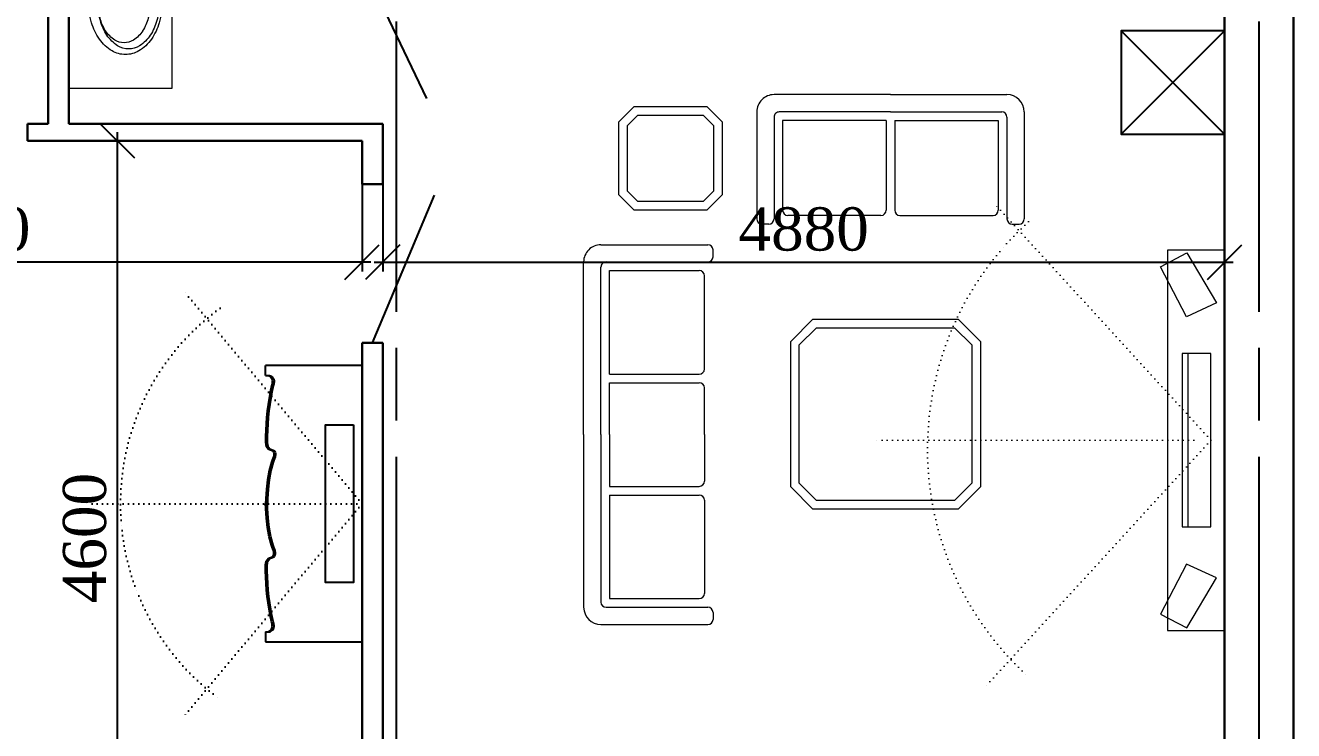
# Model space of a CAD drawing. Header units: inches. Extents: x 2870606 to 3671143, y -733551 to -473558.
# Drawn here: x 3395694 to 3403045, y -517039 to -512954 of the extents above; entities that cross this region are included whole.
import ezdxf

# ---------------------------------------------------------------- set-up
doc = ezdxf.new("R2010")
doc.units = ezdxf.units.IN
doc.header["$MEASUREMENT"] = 0
for name, pattern in [('ACAD_ISO07W100', [3, 0, -3]), ('ACAD_ISO08W100', [36, 24, -3, 6, -3]), ('NIEIOIAY', [0])]:
    doc.linetypes.add(name, pattern=pattern)
doc.layers.add('_0', color=7, linetype='Continuous', lineweight=25)
doc.layers.add('МЕБЕЛИРОВКА', color=7, linetype='Continuous')
doc.styles.add('J~stule', font='dutch.ttf')
doc.dimstyles.new('J~style', dxfattribs={"dimscale": 100, "dimtxt": 2.5, "dimasz": 2, "dimexe": 0.55, "dimexo": 0.725, "dimtad": 1, "dimdec": 0, "dimdsep": 46, "dimtxsty": 'J~stule', "dimblk": 'OBLIQUE', "dimcen": 2, "dimdle": 0.5, "dimadec": 0, "dimazin": 0, "dimtfac": 1, "dimtdec": 0, "dimtmove": 0, "dimatfit": 3, "dimfxl": 1, "dimarcsym": 0})

# ---------------------------------------------------------------- blocks, each defined once
blk = doc.blocks.new('chdhdgh')
at = {"linetype": 'ACAD_ISO07W100', "ltscale": 10}
for q in [(2557763.6, -523234.7), (2558335.1, -524460.4), (2557763.6, -525686)]:
    blk.add_line((2556735.1, -524460.4), q, dxfattribs=at)
at = {"linetype": 'NIEIOIAY'}
for p, q in [((2557295.1, -523660.4), (2556735.1, -523660.4)), ((2557295.1, -523660.4), (2556735.1, -523660.4)), ((2556735.1, -523660.4), (2556735.1, -525260.4)), ((2557295.1, -523717.3), (2557295.1, -523660.4)), ((2557295.1, -523717.3), (2557295.1, -523660.4)), ((2556735.1, -525260.4), (2557295.1, -525260.4)), ((2556735.1, -525260.4), (2557295.1, -525260.4)), ((2557295.1, -525203.4), (2557295.1, -525260.4)), ((2557295.1, -525203.4), (2557295.1, -525260.4))]:
    blk.add_line(p, q, dxfattribs=at)
at = {"linetype": 'Continuous'}
for p, q in [((2557259.7, -523723.8), (2557254.3, -523728)), ((2557259.7, -523723.8), (2557254.3, -523728)), ((2557265.6, -523720.9), (2557259.7, -523723.8)), ((2557265.6, -523720.9), (2557259.7, -523723.8)), ((2557269.6, -523723.8), (2557264.1, -523728)), ((2557269.6, -523723.8), (2557264.1, -523728)), ((2557271.5, -523719), (2557265.6, -523720.9)), ((2557271.5, -523719), (2557265.6, -523720.9)), ((2557275.5, -523720.9), (2557269.6, -523723.8)), ((2557275.5, -523720.9), (2557269.6, -523723.8)), ((2557276.9, -523717.9), (2557271.5, -523719)), ((2557276.9, -523717.9), (2557271.5, -523719)), ((2557281.3, -523719), (2557275.5, -523720.9)), ((2557281.3, -523719), (2557275.5, -523720.9)), ((2557281.3, -523717.4), (2557276.9, -523717.9)), ((2557281.3, -523717.4), (2557276.9, -523717.9)), ((2557284.2, -523717.3), (2557281.3, -523717.4)), ((2557284.2, -523717.3), (2557281.3, -523717.4)), ((2557286.7, -523717.9), (2557281.3, -523719)), ((2557286.7, -523717.9), (2557281.3, -523719)), ((2557285.3, -523717.3), (2557284.2, -523717.3)), ((2557285.3, -523717.3), (2557284.2, -523717.3)), ((2557291.1, -523717.4), (2557286.7, -523717.9)), ((2557291.1, -523717.4), (2557286.7, -523717.9)), ((2557294, -523717.3), (2557291.1, -523717.4)), ((2557294, -523717.3), (2557291.1, -523717.4)), ((2557295.1, -523717.3), (2557294, -523717.3)), ((2557295.1, -523717.3), (2557294, -523717.3)), ((2557245.8, -523744), (2557245.3, -523749.4)), ((2557245.8, -523744), (2557245.3, -523749.4)), ((2557245.3, -523749.4), (2557245.4, -523754.9)), ((2557245.3, -523749.4), (2557245.4, -523754.9)), ((2557245.4, -523754.9), (2557246, -523760.6)), ((2557245.4, -523754.9), (2557246, -523760.6)), ((2557247.3, -523738.7), (2557245.8, -523744)), ((2557247.3, -523738.7), (2557245.8, -523744)), ((2557246, -523760.6), (2557247, -523766.3)), ((2557246, -523760.6), (2557247, -523766.3)), ((2557247, -523766.3), (2557248.3, -523772)), ((2557247, -523766.3), (2557248.3, -523772)), ((2557249.7, -523733.8), (2557247.3, -523738.7)), ((2557249.7, -523733.8), (2557247.3, -523738.7)), ((2557248.3, -523772), (2557249.7, -523777.6)), ((2557248.3, -523772), (2557249.7, -523777.6)), ((2557254.3, -523728), (2557249.7, -523733.8)), ((2557254.3, -523728), (2557249.7, -523733.8)), ((2557249.7, -523777.6), (2557257.7, -523813.8)), ((2557249.7, -523777.6), (2557257.7, -523813.8)), ((2557255.7, -523744), (2557255.1, -523749.4)), ((2557255.7, -523744), (2557255.1, -523749.4)), ((2557255.1, -523749.4), (2557255.2, -523754.9)), ((2557255.1, -523749.4), (2557255.2, -523754.9)), ((2557255.2, -523754.9), (2557255.8, -523760.6)), ((2557255.2, -523754.9), (2557255.8, -523760.6)), ((2557257.1, -523738.7), (2557255.7, -523744)), ((2557257.1, -523738.7), (2557255.7, -523744)), ((2557255.8, -523760.6), (2557256.9, -523766.3)), ((2557255.8, -523760.6), (2557256.9, -523766.3)), ((2557256.9, -523766.3), (2557258.1, -523772)), ((2557256.9, -523766.3), (2557258.1, -523772)), ((2557259.5, -523733.8), (2557257.1, -523738.7)), ((2557259.5, -523733.8), (2557257.1, -523738.7)), ((2557258.1, -523772), (2557259.5, -523777.6)), ((2557258.1, -523772), (2557259.5, -523777.6)), ((2557264.1, -523728), (2557259.5, -523733.8)), ((2557264.1, -523728), (2557259.5, -523733.8)), ((2557259.5, -523777.6), (2557267.5, -523813.8)), ((2557259.5, -523777.6), (2557267.5, -523813.8)), ((2557257.7, -523813.8), (2557264.5, -523850.2)), ((2557257.7, -523813.8), (2557264.5, -523850.2)), ((2557264.5, -523850.2), (2557270.1, -523886.7)), ((2557264.5, -523850.2), (2557270.1, -523886.7)), ((2557267.5, -523813.8), (2557274.3, -523850.2)), ((2557267.5, -523813.8), (2557274.3, -523850.2)), ((2557274.3, -523850.2), (2557279.9, -523886.7)), ((2557274.3, -523850.2), (2557279.9, -523886.7)), ((2557270.1, -523886.7), (2557274.7, -523923.5)), ((2557270.1, -523886.7), (2557274.7, -523923.5)), ((2557274.7, -523923.5), (2557278.4, -523960.3)), ((2557274.7, -523923.5), (2557278.4, -523960.3)), ((2557279.9, -523886.7), (2557284.5, -523923.5)), ((2557279.9, -523886.7), (2557284.5, -523923.5)), ((2557284.5, -523923.5), (2557288.3, -523960.3)), ((2557284.5, -523923.5), (2557288.3, -523960.3)), ((2557278.4, -523960.3), (2557281.4, -523997.3)), ((2557278.4, -523960.3), (2557281.4, -523997.3)), ((2557281.4, -523997.3), (2557283.6, -524034.3)), ((2557281.4, -523997.3), (2557283.6, -524034.3)), ((2557288.3, -523960.3), (2557291.2, -523997.3)), ((2557288.3, -523960.3), (2557291.2, -523997.3)), ((2557291.2, -523997.3), (2557293.4, -524034.3)), ((2557291.2, -523997.3), (2557293.4, -524034.3)), ((2557283.6, -524034.3), (2557285.3, -524071.3)), ((2557283.6, -524034.3), (2557285.3, -524071.3)), ((2557285.3, -524071.3), (2557285.7, -524082.9)), ((2557285.3, -524071.3), (2557285.7, -524082.9)), ((2557285.7, -524082.9), (2557285.8, -524094.5)), ((2557285.7, -524082.9), (2557285.8, -524094.5)), ((2557293.4, -524034.3), (2557295.1, -524071.3)), ((2557293.4, -524034.3), (2557295.1, -524071.3)), ((2557295.1, -524071.3), (2557295.5, -524082.9)), ((2557295.1, -524071.3), (2557295.5, -524082.9)), ((2557295.5, -524082.9), (2557295.6, -524094.5)), ((2557295.5, -524082.9), (2557295.6, -524094.5)), ((2557238.3, -524161.7), (2557236.8, -524169.5)), ((2557238.3, -524161.7), (2557236.8, -524169.5)), ((2557242.5, -524155.3), (2557238.3, -524161.7)), ((2557242.5, -524155.3), (2557238.3, -524161.7)), ((2557249.7, -524150.6), (2557242.5, -524155.3)), ((2557249.7, -524150.6), (2557242.5, -524155.3)), ((2557248.1, -524161.7), (2557246.6, -524169.5)), ((2557248.1, -524161.7), (2557246.6, -524169.5)), ((2557252.3, -524155.3), (2557248.1, -524161.7)), ((2557252.3, -524155.3), (2557248.1, -524161.7)), ((2557251, -524150), (2557249.7, -524150.6)), ((2557251, -524150), (2557249.7, -524150.6)), ((2557252.4, -524149.5), (2557251, -524150)), ((2557252.4, -524149.5), (2557251, -524150)), ((2557259.5, -524150.6), (2557252.3, -524155.3)), ((2557259.5, -524150.6), (2557252.3, -524155.3)), ((2557253.8, -524149.1), (2557252.4, -524149.5)), ((2557253.8, -524149.1), (2557252.4, -524149.5)), ((2557255.2, -524148.6), (2557253.8, -524149.1)), ((2557255.2, -524148.6), (2557253.8, -524149.1)), ((2557256.6, -524148.2), (2557255.2, -524148.6)), ((2557256.6, -524148.2), (2557255.2, -524148.6)), ((2557258, -524147.7), (2557256.6, -524148.2)), ((2557258, -524147.7), (2557256.6, -524148.2)), ((2557259.4, -524147.3), (2557258, -524147.7)), ((2557259.4, -524147.3), (2557258, -524147.7)), ((2557260.8, -524146.8), (2557259.4, -524147.3)), ((2557260.8, -524146.8), (2557259.4, -524147.3)), ((2557260.9, -524150), (2557259.5, -524150.6)), ((2557260.9, -524150), (2557259.5, -524150.6)), ((2557269.6, -524141.9), (2557260.8, -524146.8)), ((2557269.6, -524141.9), (2557260.8, -524146.8)), ((2557262.2, -524149.5), (2557260.9, -524150)), ((2557262.2, -524149.5), (2557260.9, -524150)), ((2557263.6, -524149.1), (2557262.2, -524149.5)), ((2557263.6, -524149.1), (2557262.2, -524149.5)), ((2557265, -524148.6), (2557263.6, -524149.1)), ((2557265, -524148.6), (2557263.6, -524149.1)), ((2557266.4, -524148.2), (2557265, -524148.6)), ((2557266.4, -524148.2), (2557265, -524148.6)), ((2557267.8, -524147.7), (2557266.4, -524148.2)), ((2557267.8, -524147.7), (2557266.4, -524148.2)), ((2557269.2, -524147.3), (2557267.8, -524147.7)), ((2557269.2, -524147.3), (2557267.8, -524147.7)), ((2557270.6, -524146.8), (2557269.2, -524147.3)), ((2557270.6, -524146.8), (2557269.2, -524147.3)), ((2557276.2, -524135.1), (2557269.6, -524141.9)), ((2557276.2, -524135.1), (2557269.6, -524141.9)), ((2557279.4, -524141.9), (2557270.6, -524146.8)), ((2557279.4, -524141.9), (2557270.6, -524146.8)), ((2557280.7, -524126.5), (2557276.2, -524135.1)), ((2557280.7, -524126.5), (2557276.2, -524135.1)), ((2557286, -524135.1), (2557279.4, -524141.9)), ((2557286, -524135.1), (2557279.4, -524141.9)), ((2557283.6, -524116.7), (2557280.7, -524126.5)), ((2557283.6, -524116.7), (2557280.7, -524126.5)), ((2557285.2, -524105.9), (2557283.6, -524116.7)), ((2557285.2, -524105.9), (2557283.6, -524116.7)), ((2557285.8, -524094.5), (2557285.2, -524105.9)), ((2557285.8, -524094.5), (2557285.2, -524105.9)), ((2557290.5, -524126.5), (2557286, -524135.1)), ((2557290.5, -524126.5), (2557286, -524135.1)), ((2557293.4, -524116.7), (2557290.5, -524126.5)), ((2557293.4, -524116.7), (2557290.5, -524126.5)), ((2557295, -524105.9), (2557293.4, -524116.7)), ((2557295, -524105.9), (2557293.4, -524116.7)), ((2557295.6, -524094.5), (2557295, -524105.9)), ((2557295.6, -524094.5), (2557295, -524105.9)), ((2557236.8, -524169.5), (2557237.2, -524178.4)), ((2557236.8, -524169.5), (2557237.2, -524178.4)), ((2557237.2, -524178.4), (2557239.3, -524188.2)), ((2557237.2, -524178.4), (2557239.3, -524188.2)), ((2557239.3, -524188.2), (2557242.4, -524198.4)), ((2557239.3, -524188.2), (2557242.4, -524198.4)), ((2557242.4, -524198.4), (2557246, -524208.8)), ((2557242.4, -524198.4), (2557246, -524208.8)), ((2557246, -524208.8), (2557249.7, -524219.1)), ((2557246, -524208.8), (2557249.7, -524219.1)), ((2557246.6, -524169.5), (2557247.1, -524178.4)), ((2557246.6, -524169.5), (2557247.1, -524178.4)), ((2557247.1, -524178.4), (2557249.1, -524188.2)), ((2557247.1, -524178.4), (2557249.1, -524188.2)), ((2557249.1, -524188.2), (2557252.2, -524198.4)), ((2557249.1, -524188.2), (2557252.2, -524198.4)), ((2557249.7, -524219.1), (2557263.4, -524268.2)), ((2557249.7, -524219.1), (2557263.4, -524268.2)), ((2557252.2, -524198.4), (2557255.8, -524208.8)), ((2557252.2, -524198.4), (2557255.8, -524208.8)), ((2557255.8, -524208.8), (2557259.5, -524219.1)), ((2557255.8, -524208.8), (2557259.5, -524219.1)), ((2557259.5, -524219.1), (2557273.2, -524268.2)), ((2557259.5, -524219.1), (2557273.2, -524268.2)), ((2557263.4, -524268.2), (2557273.1, -524321.5)), ((2557263.4, -524268.2), (2557273.1, -524321.5)), ((2557273.2, -524268.2), (2557282.9, -524321.5)), ((2557273.2, -524268.2), (2557282.9, -524321.5)), ((2557273.1, -524321.5), (2557279.6, -524377)), ((2557273.1, -524321.5), (2557279.6, -524377)), ((2557279.6, -524377), (2557283.4, -524432.2)), ((2557279.6, -524377), (2557283.4, -524432.2)), ((2557282.9, -524321.5), (2557289.4, -524377)), ((2557282.9, -524321.5), (2557289.4, -524377)), ((2557289.4, -524377), (2557293.2, -524432.2)), ((2557289.4, -524377), (2557293.2, -524432.2)), ((2557283.4, -524432.2), (2557285.2, -524484.9)), ((2557283.4, -524432.2), (2557285.2, -524484.9)), ((2557283.4, -524488.5), (2557285.2, -524435.8)), ((2557283.4, -524488.5), (2557285.2, -524435.8)), ((2557293.2, -524432.2), (2557294.2, -524460.4)), ((2557293.2, -524432.2), (2557294.2, -524460.4)), ((2557279.6, -524543.8), (2557283.4, -524488.5)), ((2557279.6, -524543.8), (2557283.4, -524488.5)), ((2557289.4, -524543.8), (2557293.2, -524488.5)), ((2557289.4, -524543.8), (2557293.2, -524488.5)), ((2557293.2, -524488.5), (2557294.2, -524460.4)), ((2557293.2, -524488.5), (2557294.2, -524460.4)), ((2557263.4, -524652.6), (2557273.1, -524599.2)), ((2557263.4, -524652.6), (2557273.1, -524599.2)), ((2557273.1, -524599.2), (2557279.6, -524543.8)), ((2557273.1, -524599.2), (2557279.6, -524543.8)), ((2557273.2, -524652.6), (2557282.9, -524599.2)), ((2557273.2, -524652.6), (2557282.9, -524599.2)), ((2557282.9, -524599.2), (2557289.4, -524543.8)), ((2557282.9, -524599.2), (2557289.4, -524543.8)), ((2557249.7, -524701.6), (2557263.4, -524652.6)), ((2557249.7, -524701.6), (2557263.4, -524652.6)), ((2557259.5, -524701.6), (2557273.2, -524652.6)), ((2557259.5, -524701.6), (2557273.2, -524652.6)), ((2557236.8, -524751.2), (2557237.2, -524742.3)), ((2557236.8, -524751.2), (2557237.2, -524742.3)), ((2557238.3, -524759), (2557236.8, -524751.2)), ((2557238.3, -524759), (2557236.8, -524751.2)), ((2557237.2, -524742.3), (2557239.3, -524732.6)), ((2557237.2, -524742.3), (2557239.3, -524732.6)), ((2557239.3, -524732.6), (2557242.4, -524722.4)), ((2557239.3, -524732.6), (2557242.4, -524722.4)), ((2557242.4, -524722.4), (2557246, -524711.9)), ((2557242.4, -524722.4), (2557246, -524711.9)), ((2557246, -524711.9), (2557249.7, -524701.6)), ((2557246, -524711.9), (2557249.7, -524701.6)), ((2557246.6, -524751.2), (2557247.1, -524742.3)), ((2557246.6, -524751.2), (2557247.1, -524742.3)), ((2557248.1, -524759), (2557246.6, -524751.2)), ((2557248.1, -524759), (2557246.6, -524751.2)), ((2557247.1, -524742.3), (2557249.1, -524732.6)), ((2557247.1, -524742.3), (2557249.1, -524732.6)), ((2557249.1, -524732.6), (2557252.2, -524722.4)), ((2557249.1, -524732.6), (2557252.2, -524722.4)), ((2557252.2, -524722.4), (2557255.8, -524711.9)), ((2557252.2, -524722.4), (2557255.8, -524711.9)), ((2557255.8, -524711.9), (2557259.5, -524701.6)), ((2557255.8, -524711.9), (2557259.5, -524701.6)), ((2557242.5, -524765.5), (2557238.3, -524759)), ((2557242.5, -524765.5), (2557238.3, -524759)), ((2557249.7, -524770.2), (2557242.5, -524765.5)), ((2557249.7, -524770.2), (2557242.5, -524765.5)), ((2557252.3, -524765.5), (2557248.1, -524759)), ((2557252.3, -524765.5), (2557248.1, -524759)), ((2557251, -524770.7), (2557249.7, -524770.2)), ((2557251, -524770.7), (2557249.7, -524770.2)), ((2557252.4, -524771.2), (2557251, -524770.7)), ((2557252.4, -524771.2), (2557251, -524770.7)), ((2557259.5, -524770.2), (2557252.3, -524765.5)), ((2557259.5, -524770.2), (2557252.3, -524765.5)), ((2557253.8, -524771.7), (2557252.4, -524771.2)), ((2557253.8, -524771.7), (2557252.4, -524771.2)), ((2557255.2, -524772.1), (2557253.8, -524771.7)), ((2557255.2, -524772.1), (2557253.8, -524771.7)), ((2557256.6, -524772.6), (2557255.2, -524772.1)), ((2557256.6, -524772.6), (2557255.2, -524772.1)), ((2557258, -524773), (2557256.6, -524772.6)), ((2557258, -524773), (2557256.6, -524772.6)), ((2557259.4, -524773.5), (2557258, -524773)), ((2557259.4, -524773.5), (2557258, -524773)), ((2557260.8, -524773.9), (2557259.4, -524773.5)), ((2557260.8, -524773.9), (2557259.4, -524773.5)), ((2557260.9, -524770.7), (2557259.5, -524770.2)), ((2557260.9, -524770.7), (2557259.5, -524770.2)), ((2557269.6, -524778.8), (2557260.8, -524773.9)), ((2557269.6, -524778.8), (2557260.8, -524773.9)), ((2557262.2, -524771.2), (2557260.9, -524770.7)), ((2557262.2, -524771.2), (2557260.9, -524770.7)), ((2557263.6, -524771.7), (2557262.2, -524771.2)), ((2557263.6, -524771.7), (2557262.2, -524771.2)), ((2557265, -524772.1), (2557263.6, -524771.7)), ((2557265, -524772.1), (2557263.6, -524771.7)), ((2557266.4, -524772.6), (2557265, -524772.1)), ((2557266.4, -524772.6), (2557265, -524772.1)), ((2557267.8, -524773), (2557266.4, -524772.6)), ((2557267.8, -524773), (2557266.4, -524772.6)), ((2557269.2, -524773.5), (2557267.8, -524773)), ((2557269.2, -524773.5), (2557267.8, -524773)), ((2557270.6, -524773.9), (2557269.2, -524773.5)), ((2557270.6, -524773.9), (2557269.2, -524773.5)), ((2557276.2, -524785.7), (2557269.6, -524778.8)), ((2557276.2, -524785.7), (2557269.6, -524778.8)), ((2557279.4, -524778.8), (2557270.6, -524773.9)), ((2557279.4, -524778.8), (2557270.6, -524773.9)), ((2557280.7, -524794.2), (2557276.2, -524785.7)), ((2557280.7, -524794.2), (2557276.2, -524785.7)), ((2557286, -524785.7), (2557279.4, -524778.8)), ((2557286, -524785.7), (2557279.4, -524778.8)), ((2557283.6, -524804), (2557280.7, -524794.2)), ((2557283.6, -524804), (2557280.7, -524794.2)), ((2557285.2, -524814.8), (2557283.6, -524804)), ((2557285.2, -524814.8), (2557283.6, -524804)), ((2557285.8, -524826.2), (2557285.2, -524814.8)), ((2557285.8, -524826.2), (2557285.2, -524814.8)), ((2557285.7, -524837.8), (2557285.8, -524826.2)), ((2557285.7, -524837.8), (2557285.8, -524826.2)), ((2557290.5, -524794.2), (2557286, -524785.7)), ((2557290.5, -524794.2), (2557286, -524785.7)), ((2557293.4, -524804), (2557290.5, -524794.2)), ((2557293.4, -524804), (2557290.5, -524794.2)), ((2557295, -524814.8), (2557293.4, -524804)), ((2557295, -524814.8), (2557293.4, -524804)), ((2557295.6, -524826.2), (2557295, -524814.8)), ((2557295.6, -524826.2), (2557295, -524814.8)), ((2557295.5, -524837.8), (2557295.6, -524826.2)), ((2557295.5, -524837.8), (2557295.6, -524826.2)), ((2557281.4, -524923.5), (2557283.6, -524886.4)), ((2557281.4, -524923.5), (2557283.6, -524886.4)), ((2557283.6, -524886.4), (2557285.3, -524849.4)), ((2557283.6, -524886.4), (2557285.3, -524849.4)), ((2557285.3, -524849.4), (2557285.7, -524837.8)), ((2557285.3, -524849.4), (2557285.7, -524837.8)), ((2557291.2, -524923.5), (2557293.4, -524886.4)), ((2557291.2, -524923.5), (2557293.4, -524886.4)), ((2557293.4, -524886.4), (2557295.1, -524849.4)), ((2557293.4, -524886.4), (2557295.1, -524849.4)), ((2557295.1, -524849.4), (2557295.5, -524837.8)), ((2557295.1, -524849.4), (2557295.5, -524837.8)), ((2557274.7, -524997.3), (2557278.4, -524960.4)), ((2557274.7, -524997.3), (2557278.4, -524960.4)), ((2557278.4, -524960.4), (2557281.4, -524923.5)), ((2557278.4, -524960.4), (2557281.4, -524923.5)), ((2557284.5, -524997.3), (2557288.3, -524960.4)), ((2557284.5, -524997.3), (2557288.3, -524960.4)), ((2557288.3, -524960.4), (2557291.2, -524923.5)), ((2557288.3, -524960.4), (2557291.2, -524923.5)), ((2557264.5, -525070.6), (2557270.1, -525034)), ((2557264.5, -525070.6), (2557270.1, -525034)), ((2557270.1, -525034), (2557274.7, -524997.3)), ((2557270.1, -525034), (2557274.7, -524997.3)), ((2557274.3, -525070.6), (2557279.9, -525034)), ((2557274.3, -525070.6), (2557279.9, -525034)), ((2557279.9, -525034), (2557284.5, -524997.3)), ((2557279.9, -525034), (2557284.5, -524997.3)), ((2557249.7, -525143.1), (2557257.7, -525107)), ((2557249.7, -525143.1), (2557257.7, -525107)), ((2557257.7, -525107), (2557264.5, -525070.6)), ((2557257.7, -525107), (2557264.5, -525070.6)), ((2557259.5, -525143.1), (2557267.5, -525107)), ((2557259.5, -525143.1), (2557267.5, -525107)), ((2557267.5, -525107), (2557274.3, -525070.6)), ((2557267.5, -525107), (2557274.3, -525070.6)), ((2557245.3, -525171.4), (2557245.4, -525165.8)), ((2557245.3, -525171.4), (2557245.4, -525165.8)), ((2557245.8, -525176.8), (2557245.3, -525171.4)), ((2557245.8, -525176.8), (2557245.3, -525171.4)), ((2557245.4, -525165.8), (2557246, -525160.2)), ((2557245.4, -525165.8), (2557246, -525160.2)), ((2557247.3, -525182), (2557245.8, -525176.8)), ((2557247.3, -525182), (2557245.8, -525176.8)), ((2557246, -525160.2), (2557247, -525154.5)), ((2557246, -525160.2), (2557247, -525154.5)), ((2557247, -525154.5), (2557248.3, -525148.8)), ((2557247, -525154.5), (2557248.3, -525148.8)), ((2557249.7, -525187), (2557247.3, -525182)), ((2557249.7, -525187), (2557247.3, -525182)), ((2557248.3, -525148.8), (2557249.7, -525143.1)), ((2557248.3, -525148.8), (2557249.7, -525143.1)), ((2557254.3, -525192.7), (2557249.7, -525187)), ((2557254.3, -525192.7), (2557249.7, -525187)), ((2557259.7, -525196.9), (2557254.3, -525192.7)), ((2557259.7, -525196.9), (2557254.3, -525192.7)), ((2557255.1, -525171.4), (2557255.2, -525165.8)), ((2557255.1, -525171.4), (2557255.2, -525165.8)), ((2557255.7, -525176.8), (2557255.1, -525171.4)), ((2557255.7, -525176.8), (2557255.1, -525171.4)), ((2557255.2, -525165.8), (2557255.8, -525160.2)), ((2557255.2, -525165.8), (2557255.8, -525160.2)), ((2557257.1, -525182), (2557255.7, -525176.8)), ((2557257.1, -525182), (2557255.7, -525176.8)), ((2557255.8, -525160.2), (2557256.9, -525154.5)), ((2557255.8, -525160.2), (2557256.9, -525154.5)), ((2557256.9, -525154.5), (2557258.1, -525148.8)), ((2557256.9, -525154.5), (2557258.1, -525148.8)), ((2557259.5, -525187), (2557257.1, -525182)), ((2557259.5, -525187), (2557257.1, -525182)), ((2557258.1, -525148.8), (2557259.5, -525143.1)), ((2557258.1, -525148.8), (2557259.5, -525143.1)), ((2557264.1, -525192.7), (2557259.5, -525187)), ((2557264.1, -525192.7), (2557259.5, -525187)), ((2557269.6, -525196.9), (2557264.1, -525192.7)), ((2557269.6, -525196.9), (2557264.1, -525192.7)), ((2557265.6, -525199.9), (2557259.7, -525196.9)), ((2557265.6, -525199.9), (2557259.7, -525196.9)), ((2557271.5, -525201.8), (2557265.6, -525199.9)), ((2557271.5, -525201.8), (2557265.6, -525199.9)), ((2557275.5, -525199.9), (2557269.6, -525196.9)), ((2557275.5, -525199.9), (2557269.6, -525196.9)), ((2557276.9, -525202.8), (2557271.5, -525201.8)), ((2557276.9, -525202.8), (2557271.5, -525201.8)), ((2557281.3, -525201.8), (2557275.5, -525199.9)), ((2557281.3, -525201.8), (2557275.5, -525199.9)), ((2557281.3, -525203.3), (2557276.9, -525202.8)), ((2557281.3, -525203.3), (2557276.9, -525202.8)), ((2557286.7, -525202.8), (2557281.3, -525201.8)), ((2557286.7, -525202.8), (2557281.3, -525201.8)), ((2557284.2, -525203.4), (2557281.3, -525203.3)), ((2557284.2, -525203.4), (2557281.3, -525203.3)), ((2557285.3, -525203.4), (2557284.2, -525203.4)), ((2557285.3, -525203.4), (2557284.2, -525203.4)), ((2557291.1, -525203.3), (2557286.7, -525202.8)), ((2557291.1, -525203.3), (2557286.7, -525202.8)), ((2557294, -525203.4), (2557291.1, -525203.3)), ((2557294, -525203.4), (2557291.1, -525203.3)), ((2557295.1, -525203.4), (2557294, -525203.4)), ((2557295.1, -525203.4), (2557294, -525203.4))]:
    blk.add_line(p, q, dxfattribs=at)
at = {"linetype": 'ByBlock'}
blk.add_lwpolyline([(2556785.1, -524916.9), (2556785.1, -524003.9), (2556946.2, -524003.9), (2556946.2, -524916.9)], close=True, dxfattribs=at)
at = {"linetype": 'ACAD_ISO07W100', "ltscale": 10}
blk.add_arc((2556735.1, -524460.4), 1400, 305.99975, 54.00025, dxfattribs=at)
blk = doc.blocks.new('ITYIR6')
at = {"lineweight": 13, "elevation": -58.9}
blk.add_lwpolyline([(2899772.1, 225462.1), (2899772.1, 224862.1), (2898772.1, 224862.1), (2898772.1, 225462.1)], dxfattribs=at)
at = {"lineweight": 13}
for centre, radius in [((2899219.9, 225324.7, -58.9), 9.72), ((2899272.1, 225324.7, -58.9), 17.3), ((2899272.1, 225324.7, -58.9), 10.5), ((2899324.1, 225324.7, -58.9), 9.72), ((2899272.1, 225255.3, -58.9), 23.1), ((2899272.1, 225255.3, -58.9), 14.7)]:
    blk.add_circle(centre, radius, dxfattribs=at)
for centre, radius, start, end in [((2899240.6, 225021.4, -58.9), 321.1, 106.16225, 124.97931), ((2899272.1, 224912.8, -58.9), 434.2, 90, 106.16225), ((2899272.1, 224912.8, -58.9), 434.2, 73.83775, 90), ((2899303.6, 225021.4, -58.9), 321.1, 55.02069, 73.83775), ((2899192.5, 225090.2, -58.9), 237.1, 124.97931, 149.37391), ((2899240.4, 224994.9, -58.9), 294.2, 105.14659, 123.16508), ((2899243.9, 225032.2, -58.9), 257.5, 104.90006, 122.71568), ((2899272.1, 224878, -58.9), 415.4, 90, 105.14659), ((2899272.1, 224926.1, -58.9), 367.3, 90, 104.90006), ((2899272.1, 224926.1, -58.9), 367.3, 75.09994, 90), ((2899272.1, 224878, -58.9), 415.4, 74.85341, 90), ((2899300.3, 225032.2, -58.9), 257.5, 57.28432, 75.09994), ((2899303.7, 224994.9, -58.9), 294.2, 56.83492, 74.85341), ((2899351.7, 225090.2, -58.9), 237.1, 30.62609, 55.02069), ((2899119, 225133.7, -58.9), 151.8, 149.37391, 180), ((2899118.7, 225115.4, -58.9), 119, 147.63235, 180), ((2899192.1, 225068.8, -58.9), 205.9, 123.16508, 147.63235), ((2899135.5, 225141.3, -58.9), 100.1, 147.18544, 180), ((2899200.8, 225099.1, -58.9), 177.9, 122.71568, 147.18544), ((2899343.3, 225099.1, -58.9), 177.9, 32.81456, 57.28432), ((2899352, 225068.8, -58.9), 205.9, 32.36765, 56.83492), ((2899408.7, 225141.3, -58.9), 100.1, 0, 32.81456), ((2899425.4, 225115.4, -58.9), 119, 0, 32.36765), ((2899425.1, 225133.7, -58.9), 151.8, 0, 30.62609), ((2899119, 225133.7, -58.9), 151.8, 180, 210.62609), ((2899118.7, 225115.4, -58.9), 119, 180, 212.36765), ((2899135.5, 225141.3, -58.9), 100.1, 180, 212.81456), ((2899408.7, 225141.3, -58.9), 100.1, 327.18544, 0), ((2899425.4, 225115.4, -58.9), 119, 327.63235, 0), ((2899425.1, 225133.7, -58.9), 151.8, 329.37391, 0), ((2899192.5, 225177.2, -58.9), 237.1, 210.62609, 235.02069), ((2899192.1, 225161.9, -58.9), 205.9, 212.36765, 236.83492), ((2899200.8, 225183.4, -58.9), 177.9, 212.81456, 237.28432), ((2899243.9, 225250.4, -58.9), 257.5, 237.28432, 255.09994), ((2899300.3, 225250.4, -58.9), 257.5, 284.90006, 302.71568), ((2899343.3, 225183.4, -58.9), 177.9, 302.71568, 327.18544), ((2899352, 225161.9, -58.9), 205.9, 303.16508, 327.63235), ((2899351.7, 225177.2, -58.9), 237.1, 304.97931, 329.37391), ((2899240.6, 225246, -58.9), 321.1, 235.02069, 253.83775), ((2899240.4, 225235.8, -58.9), 294.2, 236.83492, 254.85341), ((2899272.1, 225356.5, -58.9), 367.3, 255.09994, 270), ((2899272.1, 225356.5, -58.9), 367.3, 270, 284.90006), ((2899303.7, 225235.8, -58.9), 294.2, 285.14659, 303.16508), ((2899303.6, 225246, -58.9), 321.1, 286.16225, 304.97931), ((2899272.1, 225354.6, -58.9), 434.2, 253.83775, 270), ((2899272.1, 225352.7, -58.9), 415.4, 254.85341, 270), ((2899272.1, 225352.7, -58.9), 415.4, 270, 285.14659), ((2899272.1, 225354.6, -58.9), 434.2, 270, 286.16225)]:
    blk.add_arc(centre, radius, start, end, dxfattribs=at)
blk = doc.blocks.new('_Oblique')
at = {"color": 0, "linetype": 'ByBlock', "lineweight": -2}
blk.add_line((-0.5, -0.5), (0.5, 0.5), dxfattribs=at)
blk = doc.blocks.new('*D661')
at = {"color": 0, "lineweight": -2, "transparency": 16777216}
for p, q in [((3393045.4, -513695.6), (3393045.4, -514380.2)), ((3397645.4, -513846.5), (3397645.4, -514380.2)), ((3397695.4, -514325.2), (3392995.4, -514325.2))]:
    blk.add_line(p, q, dxfattribs=at)
at = {"layer": 'Defpoints', "color": 0, "lineweight": 35, "transparency": 16777216}
for p in [(3393045.4, -513623.1), (3397645.4, -513774), (3393045.4, -514325.2)]:
    blk.add_point(p, dxfattribs=at)
at = {"color": 0, "lineweight": -2, "transparency": 16777216, "xscale": 200, "yscale": 200, "zscale": 200, "rotation": 180}
blk.add_blockref('_Oblique', (3393045.4, -514325.2), dxfattribs=at)
at = {"color": 0, "lineweight": -2, "transparency": 16777216, "xscale": 200, "yscale": 200, "zscale": 200}
blk.add_blockref('_Oblique', (3397645.4, -514325.2), dxfattribs=at)
at = {"color": 0, "transparency": 16777216, "insert": (3395345.4, -514135.2), "char_height": 250, "attachment_point": 5, "style": 'J~stule'}
blk.add_mtext('4600', dxfattribs=at)
blk = doc.blocks.new('*D662')
at = {"color": 0, "lineweight": -2, "transparency": 16777216}
for p, q in [((3397765.4, -513770.6), (3397765.4, -514380.2)), ((3402645.4, -513770.6), (3402645.4, -514380.2)), ((3397715.4, -514325.2), (3402695.4, -514325.2))]:
    blk.add_line(p, q, dxfattribs=at)
at = {"layer": 'Defpoints', "color": 0, "lineweight": 35, "transparency": 16777216}
for p in [(3397765.4, -513698.1), (3402645.4, -513698.1), (3402645.4, -514325.2)]:
    blk.add_point(p, dxfattribs=at)
at = {"color": 0, "lineweight": -2, "transparency": 16777216, "xscale": 200, "yscale": 200, "zscale": 200, "rotation": 180}
blk.add_blockref('_Oblique', (3397765.4, -514325.2), dxfattribs=at)
at = {"color": 0, "lineweight": -2, "transparency": 16777216, "xscale": 200, "yscale": 200, "zscale": 200}
blk.add_blockref('_Oblique', (3402645.4, -514325.2), dxfattribs=at)
at = {"color": 0, "transparency": 16777216, "insert": (3400205.4, -514135), "char_height": 250, "attachment_point": 5, "style": 'J~stule'}
blk.add_mtext('4880', dxfattribs=at)
blk = doc.blocks.new('FSDFTV')
at = {"color": 33, "linetype": 'ACAD_ISO07W100', "lineweight": 13, "ltscale": 10}
for p, q in [((1.6, 179.4), (1.6, 2037.1)), ((1.6, 79.4), (-1439.6, 1399.3)), ((1.6, 79.4), (1375.6, 1337.7))]:
    blk.add_line(p, q, dxfattribs=at)
at = {"color": 33, "linetype": 'ByBlock', "lineweight": 13}
for points in [[(-1085.6, 218.9), (-795.9, 47.8), (-716, 221.1), (-1005.7, 372.1)], [(1085.6, 218.9), (795.9, 47.8), (716, 221.1), (1005.7, 372.1)], [(-1101.5, 0), (1101.5, 0), (1101.5, 331.1), (-1101.5, 331.1)], [(-499.9, 79.4), (503.1, 79.4), (503.1, 246.9), (-499.9, 246.9)], [(-499.9, 210.5), (503.1, 210.5), (503.1, 246.9), (-499.9, 246.9)]]:
    blk.add_lwpolyline(points, close=True, dxfattribs=at)
at = {"color": 33, "linetype": 'ACAD_ISO07W100', "lineweight": 13, "ltscale": 10}
blk.add_arc((-50.8, -53.7), 1775.8, 42.07482, 137.92518, dxfattribs=at)
blk = doc.blocks.new('ydyyd')
at = {"layer": 'МЕБЕЛИРОВКА', "lineweight": 13}
for p, q in [((731232.4, 155065), (730612.4, 155065)), ((730582.4, 154995), (730582.4, 155035)), ((731202.4, 154965), (730612.4, 154965)), ((731182.4, 154915), (730662.4, 154915)), ((731182.4, 154315), (731182.4, 154915)), ((731232.4, 153965), (731232.4, 154935)), ((731332.4, 153965), (731332.4, 154965)), ((730632.4, 154345), (730632.4, 154885)), ((729032.4, 154266.6), (729161.7, 154395.9)), ((729161.7, 154395.9), (730003.1, 154395.9)), ((730003.1, 154395.9), (730132.4, 154266.6)), ((729082.4, 154245.9), (729182.4, 154345.9)), ((729182.4, 154345.9), (729982.4, 154345.9)), ((729982.4, 154345.9), (730082.4, 154245.9)), ((731182.4, 154315), (730662.4, 154315)), ((729032.4, 153425.2), (729032.4, 154266.6)), ((729082.4, 153445.9), (729082.4, 154245.9)), ((730082.4, 154245.9), (730082.4, 153445.9)), ((730132.4, 154266.6), (730132.4, 153425.2)), ((731182.4, 154265), (730662.4, 154265)), ((731182.4, 153965), (731182.4, 154265)), ((730632.4, 153965), (730632.4, 154235)), ((730632.4, 153965), (730632.4, 153695)), ((731182.4, 153965), (731182.4, 153665)), ((731232.4, 153965), (731232.4, 152995)), ((731332.4, 153965), (731332.4, 152965)), ((731182.4, 153665), (730662.4, 153665)), ((730632.4, 153585), (730632.4, 153045)), ((731182.4, 153615), (730662.4, 153615)), ((731182.4, 153615), (731182.4, 153015)), ((729182.4, 153345.9), (729082.4, 153445.9)), ((729982.4, 153345.9), (730082.4, 153445.9)), ((729161.7, 153295.9), (729032.4, 153425.2)), ((730003.1, 153295.9), (730132.4, 153425.2)), ((730003.1, 153295.9), (729161.7, 153295.9)), ((729982.4, 153345.9), (729182.4, 153345.9)), ((731182.4, 153015), (730662.4, 153015)), ((730582.4, 152935), (730582.4, 152895)), ((731202.4, 152965), (730612.4, 152965)), ((731232.4, 152865), (730612.4, 152865)), ((728778.9, 152095.9), (728778.9, 152715.9)), ((728848.9, 152745.9), (728808.9, 152745.9)), ((728878.9, 152125.9), (728878.9, 152715.9)), ((729498.9, 152695.9), (728958.9, 152695.9)), ((729608.9, 152695.9), (730148.9, 152695.9)), ((730228.9, 152125.9), (730228.9, 152715.9)), ((730258.9, 152745.9), (730298.9, 152745.9)), ((730328.9, 152095.9), (730328.9, 152715.9)), ((728928.9, 152145.9), (728928.9, 152665.9)), ((729528.9, 152145.9), (729528.9, 152665.9)), ((729578.9, 152145.9), (729578.9, 152665.9)), ((730178.9, 152145.9), (730178.9, 152665.9)), ((730618.2, 152665), (730528.9, 152575.7)), ((730618.2, 152665), (731039.6, 152665)), ((731039.6, 152665), (731128.9, 152575.7)), ((730528.9, 152154.3), (730528.9, 152575.7)), ((730638.9, 152615), (730578.9, 152555)), ((730578.9, 152175), (730578.9, 152555)), ((730638.9, 152615), (731018.9, 152615)), ((731018.9, 152615), (731078.9, 152555)), ((731078.9, 152555), (731078.9, 152175)), ((731128.9, 152575.7), (731128.9, 152154.3)), ((729528.9, 152145.9), (728928.9, 152145.9)), ((729578.9, 152145.9), (730178.9, 152145.9)), ((730528.9, 152154.3), (730618.2, 152065)), ((730578.9, 152175), (730638.9, 152115)), ((731018.9, 152115), (730638.9, 152115)), ((731018.9, 152115), (731078.9, 152175)), ((731039.6, 152065), (731128.9, 152154.3)), ((729553.9, 152095.9), (728908.9, 152095.9)), ((729553.9, 152095.9), (730198.9, 152095.9)), ((731039.6, 152065), (730618.2, 152065)), ((729553.9, 151995.9), (728878.9, 151995.9)), ((729553.9, 151995.9), (730228.9, 151995.9))]:
    blk.add_line(p, q, dxfattribs=at)
for centre, radius, start, end in [((730612.4, 155035), 30, 90, 180), ((731232.4, 154965), 100, 0, 90), ((730612.4, 154995), 30, 180, 270), ((730662.4, 154885), 30, 90, 180), ((731202.4, 154935), 30, 0, 90), ((730662.4, 154345), 30, 180, 270), ((730662.4, 154235), 30, 90, 180), ((730662.4, 153695), 30, 180, 270), ((730662.4, 153585), 30, 90, 180), ((730662.4, 153045), 30, 180, 270), ((731202.4, 152995), 30, 270, 0), ((730612.4, 152935), 30, 90, 180), ((731232.4, 152965), 100, 270, 0), ((730612.4, 152895), 30, 180, 270), ((728808.9, 152715.9), 30, 90, 180), ((728848.9, 152715.9), 30, 0, 90), ((728958.9, 152665.9), 30, 90, 180), ((729498.9, 152665.9), 30, 0, 90), ((729608.9, 152665.9), 30, 90, 180), ((730148.9, 152665.9), 30, 0, 90), ((730258.9, 152715.9), 30, 90, 180), ((730298.9, 152715.9), 30, 0, 90), ((728908.9, 152125.9), 30, 180, 270), ((730198.9, 152125.9), 30, 270, 0), ((728878.9, 152095.9), 100, 180, 270), ((730228.9, 152095.9), 100, 270, 0)]:
    blk.add_arc(centre, radius, start, end, dxfattribs=at)
blk = doc.blocks.new('*D727')
at = {"color": 0, "lineweight": -2, "transparency": 16777216}
for p, q in [((3396228.3, -518273.1), (3396228.3, -513573.1)), ((3396472.9, -513623.1), (3396173.3, -513623.1)), ((3396472.9, -518223.1), (3396173.3, -518223.1))]:
    blk.add_line(p, q, dxfattribs=at)
at = {"layer": 'Defpoints', "color": 0, "lineweight": 35, "transparency": 16777216}
for p in [(3396228.3, -513623.1), (3396545.4, -513623.1), (3396545.4, -518223.1)]:
    blk.add_point(p, dxfattribs=at)
at = {"color": 0, "lineweight": -2, "transparency": 16777216, "xscale": 200, "yscale": 200, "zscale": 200}
for p, rotation in [((3396228.3, -513623.1), 90), ((3396228.3, -518223.1), 270)]:
    blk.add_blockref('_Oblique', p, dxfattribs=dict(at, rotation=rotation))
at = {"color": 0, "transparency": 16777216, "insert": (3396038.3, -515923.1), "char_height": 250, "attachment_point": 5, "rotation": 90, "style": 'J~stule'}
blk.add_mtext('4600', dxfattribs=at)

msp = doc.modelspace()

# ---------------------------------------------------------------- linework, layer by layer
at = {"color": 252, "linetype": 'ACAD_ISO08W100', "ltscale": 70}
for p, q in [((3397845.37, -524692.02), (3397845.37, -496403.85)), ((3402845.37, -524692.02), (3402845.37, -496403.85))]:
    msp.add_line(p, q, dxfattribs=at)
at = {"lineweight": 30}
for p, q in [((3395825.37, -513523.09), (3395825.37, -510543.13)), ((3395945.37, -513523.09), (3395945.37, -510543.13)), ((3402645.37, -518223.13), (3402645.37, -510543.13)), ((3395825.37, -513523.09), (3395705.37, -513523.09)), ((3395705.37, -513523.09), (3395705.37, -513623.09)), ((3397765.37, -513523.09), (3395945.37, -513523.09)), ((3397765.37, -513873.09), (3397765.37, -513523.09)), ((3397645.37, -513623.09), (3395705.37, -513623.09)), ((3397645.37, -513873.09), (3397645.37, -513623.09)), ((3397765.37, -513873.09), (3397645.37, -513873.09)), ((3397645.37, -518223.13), (3397645.37, -514793.09)), ((3397765.37, -514793.09), (3397645.37, -514793.09)), ((3397765.37, -517423.12), (3397765.37, -514793.09))]:
    msp.add_line(p, q, dxfattribs=at)
at = {"color": 0}
for p, q in [((3397705.37, -512723.13), (3398018.37, -513376.73)), ((3397705.37, -514793.09), (3398064.88, -513936.42))]:
    msp.add_line(p, q, dxfattribs=at)
at = {"lineweight": 30}
msp.add_lwpolyline([(3403045.37, -518223.13), (3403045.37, -510423.13), (3399865.01, -510423.13)], dxfattribs=at)
at = {"color": 7, "linetype": 'NIEIOIAY'}
for points in [[(3402645.37, -512984.47), (3402045.37, -512984.47), (3402045.37, -513584.47), (3402645.37, -513584.47), (3402645.37, -512984.47)], [(3402045.37, -512984.47), (3402645.37, -513584.47)], [(3402645.37, -512984.47), (3402045.37, -513584.47)]]:
    msp.add_lwpolyline(points, dxfattribs=at)

# ---------------------------------------------------------------- block references
at = {"color": 1, "xscale": -1, "rotation": 90}
msp.add_blockref('ITYIR6', (3621407.51, 2386454.26, 58.88), dxfattribs=at)
at = {"rotation": 180}
msp.add_blockref('ydyyd', (4130262.42, -361359.03, 94.6), dxfattribs=at)
at = {"lineweight": 30, "rotation": 180}
msp.add_blockref('chdhdgh', (5954380.51, -1040184.44), dxfattribs=at)
at = {"layer": '_0', "rotation": 90.00000000000001}
msp.add_blockref('FSDFTV', (3402645.37, -515357.59), dxfattribs=at)

# ---------------------------------------------------------------- dimensions: what is measured, and where the dimension line sits
dim = msp.add_linear_dim(base=(3396228.29, -513623.09), p1=(3396545.37, -518223.13), p2=(3396545.37, -513623.09), angle=90, dimstyle='J~style', override={"dimdec": 1, "dimtdec": 1})
dim.commit()
dim.dimension.update_dxf_attribs({"geometry": '*D727', "text_midpoint": (3396038.27, -515923.11)})
for base, p1, p2, picture, middle in [((3393045.37, -514325.18), (3397645.37, -513773.95), (3393045.37, -513623.09), '*D661', (3395345.37, -514135.16)), ((3402645.37, -514325.18), (3397765.37, -513698.09), (3402645.37, -513698.09), '*D662', (3400205.37, -514134.99))]:
    dim = msp.add_linear_dim(base=base, p1=p1, p2=p2, dimstyle='J~style', override={"dimdec": 1, "dimtdec": 1})
    dim.commit()
    dim.dimension.update_dxf_attribs({"geometry": picture, "text_midpoint": middle})

doc.saveas('drawing.dxf')
